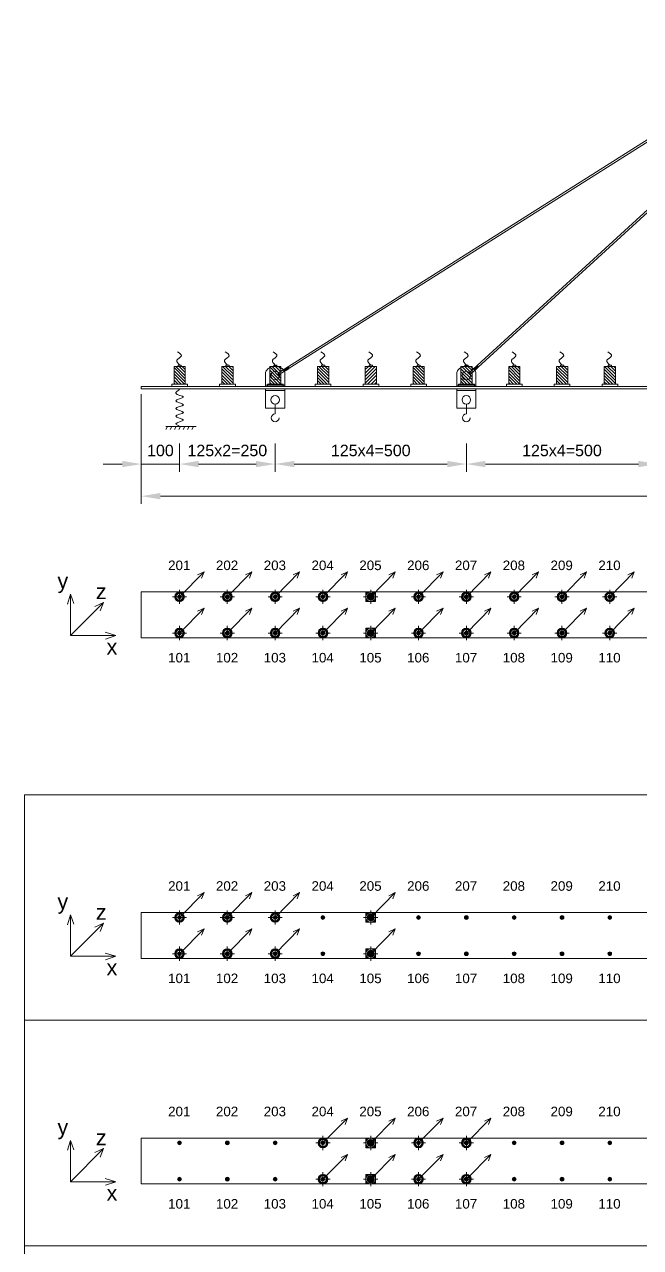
# Model space of a CAD drawing. Header units: millimetres. Extents: x 131443 to 207296, y -79515 to -45344.
# Drawn here: x 175665 to 177276, y -48796 to -45598 of the extents above; entities that cross this region are included whole.
import ezdxf

# ---------------------------------------------------------------- set-up
doc = ezdxf.new("R2010")
doc.units = ezdxf.units.MM
doc.header["$MEASUREMENT"] = 0
doc.layers.add('009 - Mat Cat', color=8, linetype='Continuous', lineweight=9)
doc.layers.add('013 - Kich thuoc', color=111, linetype='Continuous', lineweight=13)
doc.styles.add('vnarial', font='')
doc.styles.get('vnarial').set_extended_font_data('.VnArial')
doc.dimstyles.new('1-20', dxfattribs={"dimscale": 20, "dimtxt": 40, "dimasz": 2.5, "dimexe": 1, "dimexo": 1, "dimgap": 1, "dimtad": 1, "dimdec": 0, "dimdsep": 46, "dimtxsty": 'vnarial', "dimcen": 2.5, "dimadec": 0, "dimazin": 0, "dimtfac": 1, "dimtdec": 0, "dimtix": 1, "dimtmove": 1, "dimatfit": 3, "dimfxl": 0.18, "dimtolj": 1, "dimtzin": 0, "dimlwd": -1, "dimlwe": -1, "dimarcsym": 1})

# ---------------------------------------------------------------- blocks, each defined once
blk = doc.blocks.new('*D99')
at = {"layer": '009 - Mat Cat', "color": 0, "transparency": 16777216}
for p, q in [((176070.5, -46693.5), (176070.5, -46767.5)), ((176320.5, -46693.5), (176320.5, -46767.5)), ((176120.5, -46747.5), (176270.5, -46747.5))]:
    blk.add_line(p, q, dxfattribs=at)
for points in [[(176120.5, -46739.2), (176120.5, -46755.8), (176070.5, -46747.5)], [(176270.5, -46739.2), (176270.5, -46755.8), (176320.5, -46747.5)]]:
    blk.add_solid(points, dxfattribs=at)
at = {"layer": 'Defpoints', "color": 0, "transparency": 16777216}
for p in [(176070.5, -46673.5), (176320.5, -46673.5), (176320.5, -46747.5)]:
    blk.add_point(p, dxfattribs=at)
at = {"layer": '009 - Mat Cat', "color": 0, "transparency": 16777216, "insert": (176195.5, -46712.2), "char_height": 30, "attachment_point": 5, "style": 'vnarial'}
blk.add_mtext('\\A1;125x2=250', dxfattribs=at)
blk = doc.blocks.new('*D100')
at = {"layer": '009 - Mat Cat', "color": 0, "transparency": 16777216}
for p, q in [((176320.5, -46693.5), (176320.5, -46767.5)), ((176820.5, -46693.5), (176820.5, -46767.5)), ((176370.5, -46747.5), (176770.5, -46747.5))]:
    blk.add_line(p, q, dxfattribs=at)
for points in [[(176370.5, -46739.2), (176370.5, -46755.8), (176320.5, -46747.5)], [(176770.5, -46739.2), (176770.5, -46755.8), (176820.5, -46747.5)]]:
    blk.add_solid(points, dxfattribs=at)
at = {"layer": 'Defpoints', "color": 0, "transparency": 16777216}
for p in [(176320.5, -46673.5), (176820.5, -46673.5), (176820.5, -46747.5)]:
    blk.add_point(p, dxfattribs=at)
at = {"layer": '009 - Mat Cat', "color": 0, "transparency": 16777216, "insert": (176570.5, -46712.2), "char_height": 30, "attachment_point": 5, "style": 'vnarial'}
blk.add_mtext('\\A1;125x4=500', dxfattribs=at)
blk = doc.blocks.new('*D102')
at = {"layer": '009 - Mat Cat', "color": 0, "transparency": 16777216}
for p, q in [((176820.5, -46693.5), (176820.5, -46767.5)), ((177320.5, -46693.5), (177320.5, -46767.5)), ((176870.5, -46747.5), (177270.5, -46747.5))]:
    blk.add_line(p, q, dxfattribs=at)
for points in [[(176870.5, -46739.2), (176870.5, -46755.8), (176820.5, -46747.5)], [(177270.5, -46739.2), (177270.5, -46755.8), (177320.5, -46747.5)]]:
    blk.add_solid(points, dxfattribs=at)
at = {"layer": 'Defpoints', "color": 0, "transparency": 16777216}
for p in [(176820.5, -46673.5), (177320.5, -46673.5), (177320.5, -46747.5)]:
    blk.add_point(p, dxfattribs=at)
at = {"layer": '009 - Mat Cat', "color": 0, "transparency": 16777216, "insert": (177070.5, -46712.2), "char_height": 30, "attachment_point": 5, "style": 'vnarial'}
blk.add_mtext('\\A1;125x4=500', dxfattribs=at)
blk = doc.blocks.new('*D104')
at = {"layer": '009 - Mat Cat', "color": 0, "transparency": 16777216}
for p, q in [((175970.5, -46693.5), (175970.5, -46767.5)), ((176070.5, -46693.5), (176070.5, -46767.5)), ((175920.5, -46747.5), (175870.5, -46747.5)), ((175970.5, -46747.5), (176070.5, -46747.5)), ((176120.5, -46747.5), (176170.5, -46747.5))]:
    blk.add_line(p, q, dxfattribs=at)
for points in [[(175920.5, -46739.2), (175920.5, -46755.8), (175970.5, -46747.5)], [(176120.5, -46739.2), (176120.5, -46755.8), (176070.5, -46747.5)]]:
    blk.add_solid(points, dxfattribs=at)
at = {"layer": 'Defpoints', "color": 0, "transparency": 16777216}
for p in [(175970.5, -46673.5), (176070.5, -46673.5), (176070.5, -46747.5)]:
    blk.add_point(p, dxfattribs=at)
at = {"layer": '009 - Mat Cat', "color": 0, "transparency": 16777216, "insert": (176020.5, -46712.2), "char_height": 30, "attachment_point": 5, "style": 'vnarial'}
blk.add_mtext('\\A1;100', dxfattribs=at)
blk = doc.blocks.new('sensor2')
at = {"layer": '009 - Mat Cat'}
h = blk.add_hatch(dxfattribs=at)
h.set_pattern_fill('ANSI31', color=5, scale=15)
h.paths.add_polyline_path([(0, 16.8), (0, 12.1, -0.414214), (12.1, 0), (16.8, 0, 0.414214)])
h.paths.add_polyline_path([(0, 12.1), (0, 16.8, 0.414214), (-16.8, 0), (-12.1, 0, -0.414214)])
h.paths.add_polyline_path([(-12.1, 0), (-16.8, 0, 0.414214), (0, -16.8), (0, -12.1, -0.414214)])
h.paths.add_polyline_path([(16.8, 0), (12.1, 0, -0.414214), (0, -12.1), (0, -16.8, 0.414214)])
at = {"layer": '009 - Mat Cat', "color": 5, "linetype": 'Continuous'}
for p, q in [((0, 24.7), (0, -24.8)), ((-24.8, 0), (24.7, 0))]:
    blk.add_line(p, q, dxfattribs=at)
for radius in [16.8, 12.1, 3.38]:
    blk.add_circle((0, 0), radius, dxfattribs=at)
blk = doc.blocks.new('sensor')
at = {"layer": '009 - Mat Cat'}
h = blk.add_hatch(dxfattribs=at)
h.set_pattern_fill('ANSI31', color=5, scale=50)
h.paths.add_polyline_path([(16, 57), (-16, 57), (-16, 6.5), (16, 6.5)])
at = {"layer": '009 - Mat Cat', "color": 5, "linetype": 'Continuous'}
for p, q in [((-16, 57), (16, 57)), ((-16, 6.5), (-16, 57)), ((-4.5, 61), (4.5, 61)), ((-4.5, 57), (-4.5, 61)), ((4.5, 57), (-4.5, 57)), ((4.5, 61), (4.5, 57)), ((16, 57), (16, 6.5)), ((-22.4, 6.5), (22.4, 6.5)), ((-22.4, 0), (-22.4, 6.5)), ((22.4, 0), (-22.4, 0)), ((16, 6.5), (-16, 6.5)), ((22.4, 6.5), (22.4, 0))]:
    blk.add_line(p, q, dxfattribs=at)
blk.add_spline([(0, 61), (8.3, 74.5), (-4.7, 87), (6.3, 98.5)], degree=3, dxfattribs=at)
blk = doc.blocks.new('*D112')
at = {"layer": '009 - Mat Cat', "color": 0, "transparency": 16777216}
for p, q in [((175970.5, -46564.6), (175970.5, -46851.5)), ((179750.5, -46564.6), (179750.5, -46851.5)), ((176020.5, -46831.5), (179700.5, -46831.5))]:
    blk.add_line(p, q, dxfattribs=at)
for points in [[(176020.5, -46823.2), (176020.5, -46839.8), (175970.5, -46831.5)], [(179700.5, -46823.2), (179700.5, -46839.8), (179750.5, -46831.5)]]:
    blk.add_solid(points, dxfattribs=at)
at = {"layer": 'Defpoints', "color": 0, "transparency": 16777216}
for p in [(175970.5, -46544.6), (179750.5, -46544.6), (179750.5, -46831.5)]:
    blk.add_point(p, dxfattribs=at)
at = {"layer": '009 - Mat Cat', "color": 0, "transparency": 16777216, "insert": (177860.5, -46796.2), "char_height": 30, "attachment_point": 5, "style": 'vnarial'}
blk.add_mtext('\\A1;3760', dxfattribs=at)

msp = doc.modelspace()

# ---------------------------------------------------------------- hatches: boundary and pattern name
at = {"layer": '009 - Mat Cat', "true_color": 0x000000}
h = msp.add_hatch(dxfattribs=at)
h.set_pattern_fill('ANSI31', color=18)
h.set_pattern_definition([(45, (28179.79623, 4834.8328), (-0.08838834765, 0.08838834765), [])])
h.paths.add_polyline_path([(176357.49, -46497.28), (176354.81, -46493.05), (176344.67, -46499.47), (176347.34, -46503.69)])
h.paths.add_polyline_path([(176329.25, -46509.22, 0.8986321), (176331.44, -46513.68, 0.1118619)])
h.paths.add_polyline_path([(176828.62, -46508.51, 0.9188698), (176831.22, -46512.9, 0.1149846)])
h.paths.add_polyline_path([(176852.08, -46493.82), (176848.71, -46490.13), (176839.85, -46498.23), (176843.23, -46501.92)])
h.paths.add_polyline_path([(177343.65, -46484.93), (177339.29, -46482.49), (177333.43, -46492.96), (177337.79, -46495.4)])
h.paths.add_polyline_path([(177325.89, -46506.42, 1.2436659), (177329.75, -46509.89, 0.1170167)])
at = {"layer": '009 - Mat Cat'}
h = msp.add_hatch(dxfattribs=at)
h.set_pattern_fill('ANSI31', color=5, scale=50)
h.paths.add_polyline_path([(176556.22, -46492.23), (176585.62, -46492.23), (176585.62, -46538.62), (176556.22, -46538.62)])
at = {"layer": '009 - Mat Cat', "true_color": 0x000000}
h = msp.add_hatch(color=18, dxfattribs=at)
h.dxf.hatch_style = 1
h.paths.add_polyline_path([(176065.6, -47094.6, 1), (176075.4, -47094.6, 1)])
h = msp.add_hatch(color=18, dxfattribs=at)
h.dxf.hatch_style = 1
h.paths.add_polyline_path([(176190.6, -47094.6, 1), (176200.4, -47094.6, 1)])
h = msp.add_hatch(color=18, dxfattribs=at)
h.dxf.hatch_style = 1
h.paths.add_polyline_path([(176315.6, -47094.6, 1), (176325.4, -47094.6, 1)])
h = msp.add_hatch(color=18, dxfattribs=at)
h.dxf.hatch_style = 1
h.paths.add_polyline_path([(176440.6, -47094.6, 1), (176450.4, -47094.6, 1)])
at = {"layer": '009 - Mat Cat'}
h = msp.add_hatch(dxfattribs=at)
h.set_pattern_fill('ANSI31', color=5, scale=20)
h.paths.add_polyline_path([(176570.5, -47082), (176557.75, -47082), (176557.75, -47094.6), (176557.9, -47094.6, -0.4142136)])
h.paths.add_polyline_path([(176583.25, -47082), (176582.96, -47082), (176579.36, -47085.64, -0.2004238), (176583.1, -47094.6), (176583.25, -47094.6)])
h.paths.add_polyline_path([(176582.96, -47082), (176570.5, -47082, -0.1974018), (176579.36, -47085.64)])
h.paths.add_polyline_path([(176583.25, -47094.6), (176583.1, -47094.6, -0.4142136), (176570.5, -47107.2), (176583.25, -47107.2)])
h.paths.add_polyline_path([(176557.9, -47094.6), (176557.75, -47094.6), (176557.75, -47107.2), (176570.5, -47107.2, -0.4142136)])
h.paths.add_polyline_path([(176570.5, -47097.13, -0.4142136), (176567.97, -47094.6), (176561.46, -47094.6, 0.4142136), (176570.5, -47103.64)], flags=17)
h.paths.add_polyline_path([(176570.5, -47085.56, 0.4142136), (176561.46, -47094.6), (176567.97, -47094.6, -0.4142136), (176570.5, -47092.07)], flags=17)
h.paths.add_polyline_path([(176576.85, -47088.17, 0.1974018), (176570.5, -47085.56), (176570.5, -47092.07, -0.1974018), (176572.28, -47092.8)])
h.paths.add_polyline_path([(176576.85, -47088.17), (176572.28, -47092.8, -0.2004238), (176573.03, -47094.6), (176579.54, -47094.6, 0.2004238)])
h.paths.add_polyline_path([(176579.54, -47094.6), (176573.03, -47094.6, -0.4142136), (176570.5, -47097.13), (176570.5, -47103.64, 0.4142136)], flags=17)
at = {"layer": '009 - Mat Cat', "true_color": 0x000000}
h = msp.add_hatch(color=18, dxfattribs=at)
h.dxf.hatch_style = 1
h.paths.add_polyline_path([(176565.6, -47094.6, 1), (176575.4, -47094.6, 1)])
h = msp.add_hatch(color=18, dxfattribs=at)
h.dxf.hatch_style = 1
h.paths.add_polyline_path([(176690.6, -47094.6, 1), (176700.4, -47094.6, 1)])
h = msp.add_hatch(color=18, dxfattribs=at)
h.dxf.hatch_style = 1
h.paths.add_polyline_path([(176815.6, -47094.6, 1), (176825.4, -47094.6, 1)])
h = msp.add_hatch(color=18, dxfattribs=at)
h.dxf.hatch_style = 1
h.paths.add_polyline_path([(176940.6, -47094.6, 1), (176950.4, -47094.6, 1)])
h = msp.add_hatch(color=18, dxfattribs=at)
h.dxf.hatch_style = 1
h.paths.add_polyline_path([(177065.6, -47094.6, 1), (177075.4, -47094.6, 1)])
h = msp.add_hatch(color=18, dxfattribs=at)
h.dxf.hatch_style = 1
h.paths.add_polyline_path([(177190.6, -47094.6, 1), (177200.4, -47094.6, 1)])
h = msp.add_hatch(color=18, dxfattribs=at)
h.dxf.hatch_style = 1
h.paths.add_polyline_path([(176065.6, -47189.4, 1), (176075.4, -47189.4, 1)])
h = msp.add_hatch(color=18, dxfattribs=at)
h.dxf.hatch_style = 1
h.paths.add_polyline_path([(176190.6, -47189.4, 1), (176200.4, -47189.4, 1)])
h = msp.add_hatch(color=18, dxfattribs=at)
h.dxf.hatch_style = 1
h.paths.add_polyline_path([(176315.6, -47189.4, 1), (176325.4, -47189.4, 1)])
h = msp.add_hatch(color=18, dxfattribs=at)
h.dxf.hatch_style = 1
h.paths.add_polyline_path([(176440.6, -47189.4, 1), (176450.4, -47189.4, 1)])
at = {"layer": '009 - Mat Cat'}
h = msp.add_hatch(dxfattribs=at)
h.set_pattern_fill('ANSI31', color=5, scale=20)
h.set_pattern_definition([(45, (0, -94.7978), (-1.767766953, 1.767766953), [])])
h.paths.add_polyline_path([(176570.5, -47176.8), (176557.75, -47176.8), (176557.75, -47189.4), (176557.9, -47189.4, -0.4142136)])
h.paths.add_polyline_path([(176583.25, -47176.8), (176582.96, -47176.8), (176579.36, -47180.44, -0.2004238), (176583.1, -47189.4), (176583.25, -47189.4)])
h.paths.add_polyline_path([(176582.96, -47176.8), (176570.5, -47176.8, -0.1974018), (176579.36, -47180.44)])
h.paths.add_polyline_path([(176583.25, -47189.4), (176583.1, -47189.4, -0.4142136), (176570.5, -47202), (176583.25, -47202)])
h.paths.add_polyline_path([(176557.9, -47189.4), (176557.75, -47189.4), (176557.75, -47202), (176570.5, -47202, -0.4142136)])
h.paths.add_polyline_path([(176570.5, -47191.93, -0.4142136), (176567.97, -47189.4), (176561.46, -47189.4, 0.4142136), (176570.5, -47198.44)], flags=17)
h.paths.add_polyline_path([(176570.5, -47180.36, 0.4142136), (176561.46, -47189.4), (176567.97, -47189.4, -0.4142136), (176570.5, -47186.87)], flags=17)
h.paths.add_polyline_path([(176576.85, -47182.97, 0.1974018), (176570.5, -47180.36), (176570.5, -47186.87, -0.1974018), (176572.28, -47187.6)])
h.paths.add_polyline_path([(176576.85, -47182.97), (176572.28, -47187.6, -0.2004238), (176573.03, -47189.4), (176579.54, -47189.4, 0.2004238)])
h.paths.add_polyline_path([(176579.54, -47189.4), (176573.03, -47189.4, -0.4142136), (176570.5, -47191.93), (176570.5, -47198.44, 0.4142136)], flags=17)
at = {"layer": '009 - Mat Cat', "true_color": 0x000000}
h = msp.add_hatch(color=18, dxfattribs=at)
h.dxf.hatch_style = 1
h.paths.add_polyline_path([(176565.6, -47189.4, 1), (176575.4, -47189.4, 1)])
h = msp.add_hatch(color=18, dxfattribs=at)
h.dxf.hatch_style = 1
h.paths.add_polyline_path([(176690.6, -47189.4, 1), (176700.4, -47189.4, 1)])
h = msp.add_hatch(color=18, dxfattribs=at)
h.dxf.hatch_style = 1
h.paths.add_polyline_path([(176815.6, -47189.4, 1), (176825.4, -47189.4, 1)])
h = msp.add_hatch(color=18, dxfattribs=at)
h.dxf.hatch_style = 1
h.paths.add_polyline_path([(176940.6, -47189.4, 1), (176950.4, -47189.4, 1)])
h = msp.add_hatch(color=18, dxfattribs=at)
h.dxf.hatch_style = 1
h.paths.add_polyline_path([(177065.6, -47189.4, 1), (177075.4, -47189.4, 1)])
h = msp.add_hatch(color=18, dxfattribs=at)
h.dxf.hatch_style = 1
h.paths.add_polyline_path([(177190.6, -47189.4, 1), (177200.4, -47189.4, 1)])
at = {"layer": '009 - Mat Cat'}
h = msp.add_hatch(dxfattribs=at)
h.set_pattern_fill('ANSI31', color=5, scale=20)
h.set_pattern_definition([(45, (0, -838.5), (-1.767766953, 1.767766953), [])])
h.paths.add_polyline_path([(176570.5, -47920.5), (176557.75, -47920.5), (176557.75, -47933.1), (176557.9, -47933.1, -0.4142136)])
h.paths.add_polyline_path([(176583.25, -47920.5), (176582.96, -47920.5), (176579.36, -47924.14, -0.2004238), (176583.1, -47933.1), (176583.25, -47933.1)])
h.paths.add_polyline_path([(176582.96, -47920.5), (176570.5, -47920.5, -0.1974018), (176579.36, -47924.14)])
h.paths.add_polyline_path([(176583.25, -47933.1), (176583.1, -47933.1, -0.4142136), (176570.5, -47945.7), (176583.25, -47945.7)])
h.paths.add_polyline_path([(176557.9, -47933.1), (176557.75, -47933.1), (176557.75, -47945.7), (176570.5, -47945.7, -0.4142136)])
h.paths.add_polyline_path([(176570.5, -47935.63, -0.4142136), (176567.97, -47933.1), (176561.46, -47933.1, 0.4142136), (176570.5, -47942.14)], flags=17)
h.paths.add_polyline_path([(176570.5, -47924.06, 0.4142136), (176561.46, -47933.1), (176567.97, -47933.1, -0.4142136), (176570.5, -47930.57)], flags=17)
h.paths.add_polyline_path([(176576.85, -47926.67, 0.1974018), (176570.5, -47924.06), (176570.5, -47930.57, -0.1974018), (176572.28, -47931.3)])
h.paths.add_polyline_path([(176576.85, -47926.67), (176572.28, -47931.3, -0.2004238), (176573.03, -47933.1), (176579.54, -47933.1, 0.2004238)])
h.paths.add_polyline_path([(176579.54, -47933.1), (176573.03, -47933.1, -0.4142136), (176570.5, -47935.63), (176570.5, -47942.14, 0.4142136)], flags=17)
at = {"layer": '009 - Mat Cat', "true_color": 0x000000}
h = msp.add_hatch(color=18, dxfattribs=at)
h.dxf.hatch_style = 1
h.paths.add_polyline_path([(176565.6, -47933.1, 1), (176575.4, -47933.1, 1)])
at = {"layer": '009 - Mat Cat'}
h = msp.add_hatch(dxfattribs=at)
h.set_pattern_fill('ANSI31', color=5, scale=20)
h.set_pattern_definition([(45, (0, -933.2978), (-1.767766953, 1.767766953), [])])
h.paths.add_polyline_path([(176570.5, -48015.3), (176557.75, -48015.3), (176557.75, -48027.9), (176557.9, -48027.9, -0.4142136)])
h.paths.add_polyline_path([(176583.25, -48015.3), (176582.96, -48015.3), (176579.36, -48018.94, -0.2004238), (176583.1, -48027.9), (176583.25, -48027.9)])
h.paths.add_polyline_path([(176582.96, -48015.3), (176570.5, -48015.3, -0.1974018), (176579.36, -48018.94)])
h.paths.add_polyline_path([(176583.25, -48027.9), (176583.1, -48027.9, -0.4142136), (176570.5, -48040.5), (176583.25, -48040.5)])
h.paths.add_polyline_path([(176557.9, -48027.9), (176557.75, -48027.9), (176557.75, -48040.5), (176570.5, -48040.5, -0.4142136)])
h.paths.add_polyline_path([(176570.5, -48030.43, -0.4142136), (176567.97, -48027.9), (176561.46, -48027.9, 0.4142136), (176570.5, -48036.94)], flags=17)
h.paths.add_polyline_path([(176570.5, -48018.86, 0.4142136), (176561.46, -48027.9), (176567.97, -48027.9, -0.4142136), (176570.5, -48025.37)], flags=17)
h.paths.add_polyline_path([(176576.85, -48021.47, 0.1974018), (176570.5, -48018.86), (176570.5, -48025.37, -0.1974018), (176572.28, -48026.1)])
h.paths.add_polyline_path([(176576.85, -48021.47), (176572.28, -48026.1, -0.2004238), (176573.03, -48027.9), (176579.54, -48027.9, 0.2004238)])
h.paths.add_polyline_path([(176579.54, -48027.9), (176573.03, -48027.9, -0.4142136), (176570.5, -48030.43), (176570.5, -48036.94, 0.4142136)], flags=17)
at = {"layer": '009 - Mat Cat', "true_color": 0x000000}
h = msp.add_hatch(color=18, dxfattribs=at)
h.dxf.hatch_style = 1
h.paths.add_polyline_path([(176565.6, -48027.9, 1), (176575.4, -48027.9, 1)])
at = {"layer": '009 - Mat Cat'}
h = msp.add_hatch(dxfattribs=at)
h.set_pattern_fill('ANSI31', color=5, scale=20)
h.set_pattern_definition([(45, (0, -1428), (-1.767766953, 1.767766953), [])])
h.paths.add_polyline_path([(176570.5, -48510), (176557.75, -48510), (176557.75, -48522.6), (176557.9, -48522.6, -0.4142136)])
h.paths.add_polyline_path([(176583.25, -48510), (176582.96, -48510), (176579.36, -48513.64, -0.2004238), (176583.1, -48522.6), (176583.25, -48522.6)])
h.paths.add_polyline_path([(176582.96, -48510), (176570.5, -48510, -0.1974018), (176579.36, -48513.64)])
h.paths.add_polyline_path([(176583.25, -48522.6), (176583.1, -48522.6, -0.4142136), (176570.5, -48535.2), (176583.25, -48535.2)])
h.paths.add_polyline_path([(176557.9, -48522.6), (176557.75, -48522.6), (176557.75, -48535.2), (176570.5, -48535.2, -0.4142136)])
h.paths.add_polyline_path([(176570.5, -48525.13, -0.4142136), (176567.97, -48522.6), (176561.46, -48522.6, 0.4142136), (176570.5, -48531.64)], flags=17)
h.paths.add_polyline_path([(176570.5, -48513.56, 0.4142136), (176561.46, -48522.6), (176567.97, -48522.6, -0.4142136), (176570.5, -48520.07)], flags=17)
h.paths.add_polyline_path([(176576.85, -48516.17, 0.1974018), (176570.5, -48513.56), (176570.5, -48520.07, -0.1974018), (176572.28, -48520.8)])
h.paths.add_polyline_path([(176576.85, -48516.17), (176572.28, -48520.8, -0.2004238), (176573.03, -48522.6), (176579.54, -48522.6, 0.2004238)])
h.paths.add_polyline_path([(176579.54, -48522.6), (176573.03, -48522.6, -0.4142136), (176570.5, -48525.13), (176570.5, -48531.64, 0.4142136)], flags=17)
at = {"layer": '009 - Mat Cat', "true_color": 0x000000}
h = msp.add_hatch(color=18, dxfattribs=at)
h.dxf.hatch_style = 1
h.paths.add_polyline_path([(176565.6, -48522.6, 1), (176575.4, -48522.6, 1)])
at = {"layer": '009 - Mat Cat'}
h = msp.add_hatch(dxfattribs=at)
h.set_pattern_fill('ANSI31', color=5, scale=20)
h.set_pattern_definition([(45, (0, -1522.7978), (-1.767766953, 1.767766953), [])])
h.paths.add_polyline_path([(176570.5, -48604.8), (176557.75, -48604.8), (176557.75, -48617.4), (176557.9, -48617.4, -0.4142136)])
h.paths.add_polyline_path([(176583.25, -48604.8), (176582.96, -48604.8), (176579.36, -48608.44, -0.2004238), (176583.1, -48617.4), (176583.25, -48617.4)])
h.paths.add_polyline_path([(176582.96, -48604.8), (176570.5, -48604.8, -0.1974018), (176579.36, -48608.44)])
h.paths.add_polyline_path([(176583.25, -48617.4), (176583.1, -48617.4, -0.4142136), (176570.5, -48630), (176583.25, -48630)])
h.paths.add_polyline_path([(176557.9, -48617.4), (176557.75, -48617.4), (176557.75, -48630), (176570.5, -48630, -0.4142136)])
h.paths.add_polyline_path([(176570.5, -48619.93, -0.4142136), (176567.97, -48617.4), (176561.46, -48617.4, 0.4142136), (176570.5, -48626.44)], flags=17)
h.paths.add_polyline_path([(176570.5, -48608.36, 0.4142136), (176561.46, -48617.4), (176567.97, -48617.4, -0.4142136), (176570.5, -48614.87)], flags=17)
h.paths.add_polyline_path([(176576.85, -48610.97, 0.1974018), (176570.5, -48608.36), (176570.5, -48614.87, -0.1974018), (176572.28, -48615.6)])
h.paths.add_polyline_path([(176576.85, -48610.97), (176572.28, -48615.6, -0.2004238), (176573.03, -48617.4), (176579.54, -48617.4, 0.2004238)])
h.paths.add_polyline_path([(176579.54, -48617.4), (176573.03, -48617.4, -0.4142136), (176570.5, -48619.93), (176570.5, -48626.44, 0.4142136)], flags=17)
at = {"layer": '009 - Mat Cat', "true_color": 0x000000}
h = msp.add_hatch(color=18, dxfattribs=at)
h.dxf.hatch_style = 1
h.paths.add_polyline_path([(176565.6, -48617.4, 1), (176575.4, -48617.4, 1)])
at = {"layer": '013 - Kich thuoc', "true_color": 0x000000}
h = msp.add_hatch(color=18, dxfattribs=at)
h.dxf.hatch_style = 1
h.paths.add_polyline_path([(176065.6, -47933.1, 1), (176075.4, -47933.1, 1)])
h = msp.add_hatch(color=18, dxfattribs=at)
h.dxf.hatch_style = 1
h.paths.add_polyline_path([(176190.6, -47933.1, 1), (176200.4, -47933.1, 1)])
h = msp.add_hatch(color=18, dxfattribs=at)
h.dxf.hatch_style = 1
h.paths.add_polyline_path([(176315.6, -47933.1, 1), (176325.4, -47933.1, 1)])
h = msp.add_hatch(color=18, dxfattribs=at)
h.dxf.hatch_style = 1
h.paths.add_polyline_path([(176440.6, -47933.1, 1), (176450.4, -47933.1, 1)])
h = msp.add_hatch(color=18, dxfattribs=at)
h.dxf.hatch_style = 1
h.paths.add_polyline_path([(176690.6, -47933.1, 1), (176700.4, -47933.1, 1)])
h = msp.add_hatch(color=18, dxfattribs=at)
h.dxf.hatch_style = 1
h.paths.add_polyline_path([(176815.6, -47933.1, 1), (176825.4, -47933.1, 1)])
h = msp.add_hatch(color=18, dxfattribs=at)
h.dxf.hatch_style = 1
h.paths.add_polyline_path([(176940.6, -47933.1, 1), (176950.4, -47933.1, 1)])
h = msp.add_hatch(color=18, dxfattribs=at)
h.dxf.hatch_style = 1
h.paths.add_polyline_path([(177065.6, -47933.1, 1), (177075.4, -47933.1, 1)])
h = msp.add_hatch(color=18, dxfattribs=at)
h.dxf.hatch_style = 1
h.paths.add_polyline_path([(177190.6, -47933.1, 1), (177200.4, -47933.1, 1)])
h = msp.add_hatch(color=18, dxfattribs=at)
h.dxf.hatch_style = 1
h.paths.add_polyline_path([(176065.6, -48027.9, 1), (176075.4, -48027.9, 1)])
h = msp.add_hatch(color=18, dxfattribs=at)
h.dxf.hatch_style = 1
h.paths.add_polyline_path([(176190.6, -48027.9, 1), (176200.4, -48027.9, 1)])
h = msp.add_hatch(color=18, dxfattribs=at)
h.dxf.hatch_style = 1
h.paths.add_polyline_path([(176315.6, -48027.9, 1), (176325.4, -48027.9, 1)])
h = msp.add_hatch(color=18, dxfattribs=at)
h.dxf.hatch_style = 1
h.paths.add_polyline_path([(176440.6, -48027.9, 1), (176450.4, -48027.9, 1)])
h = msp.add_hatch(color=18, dxfattribs=at)
h.dxf.hatch_style = 1
h.paths.add_polyline_path([(176690.6, -48027.9, 1), (176700.4, -48027.9, 1)])
h = msp.add_hatch(color=18, dxfattribs=at)
h.dxf.hatch_style = 1
h.paths.add_polyline_path([(176815.6, -48027.9, 1), (176825.4, -48027.9, 1)])
h = msp.add_hatch(color=18, dxfattribs=at)
h.dxf.hatch_style = 1
h.paths.add_polyline_path([(176940.6, -48027.9, 1), (176950.4, -48027.9, 1)])
h = msp.add_hatch(color=18, dxfattribs=at)
h.dxf.hatch_style = 1
h.paths.add_polyline_path([(177065.6, -48027.9, 1), (177075.4, -48027.9, 1)])
h = msp.add_hatch(color=18, dxfattribs=at)
h.dxf.hatch_style = 1
h.paths.add_polyline_path([(177190.6, -48027.9, 1), (177200.4, -48027.9, 1)])
h = msp.add_hatch(color=18, dxfattribs=at)
h.dxf.hatch_style = 1
h.paths.add_polyline_path([(176065.6, -48522.6, 1), (176075.4, -48522.6, 1)])
h = msp.add_hatch(color=18, dxfattribs=at)
h.dxf.hatch_style = 1
h.paths.add_polyline_path([(176190.6, -48522.6, 1), (176200.4, -48522.6, 1)])
h = msp.add_hatch(color=18, dxfattribs=at)
h.dxf.hatch_style = 1
h.paths.add_polyline_path([(176315.6, -48522.6, 1), (176325.4, -48522.6, 1)])
h = msp.add_hatch(color=18, dxfattribs=at)
h.dxf.hatch_style = 1
h.paths.add_polyline_path([(176440.6, -48522.6, 1), (176450.4, -48522.6, 1)])
h = msp.add_hatch(color=18, dxfattribs=at)
h.dxf.hatch_style = 1
h.paths.add_polyline_path([(176690.6, -48522.6, 1), (176700.4, -48522.6, 1)])
h = msp.add_hatch(color=18, dxfattribs=at)
h.dxf.hatch_style = 1
h.paths.add_polyline_path([(176815.6, -48522.6, 1), (176825.4, -48522.6, 1)])
h = msp.add_hatch(color=18, dxfattribs=at)
h.dxf.hatch_style = 1
h.paths.add_polyline_path([(176940.6, -48522.6, 1), (176950.4, -48522.6, 1)])
h = msp.add_hatch(color=18, dxfattribs=at)
h.dxf.hatch_style = 1
h.paths.add_polyline_path([(177065.6, -48522.6, 1), (177075.4, -48522.6, 1)])
h = msp.add_hatch(color=18, dxfattribs=at)
h.dxf.hatch_style = 1
h.paths.add_polyline_path([(177190.6, -48522.6, 1), (177200.4, -48522.6, 1)])
h = msp.add_hatch(color=18, dxfattribs=at)
h.dxf.hatch_style = 1
h.paths.add_polyline_path([(176065.6, -48617.4, 1), (176075.4, -48617.4, 1)])
h = msp.add_hatch(color=18, dxfattribs=at)
h.dxf.hatch_style = 1
h.paths.add_polyline_path([(176190.6, -48617.4, 1), (176200.4, -48617.4, 1)])
h = msp.add_hatch(color=18, dxfattribs=at)
h.dxf.hatch_style = 1
h.paths.add_polyline_path([(176315.6, -48617.4, 1), (176325.4, -48617.4, 1)])
h = msp.add_hatch(color=18, dxfattribs=at)
h.dxf.hatch_style = 1
h.paths.add_polyline_path([(176440.6, -48617.4, 1), (176450.4, -48617.4, 1)])
h = msp.add_hatch(color=18, dxfattribs=at)
h.dxf.hatch_style = 1
h.paths.add_polyline_path([(176690.6, -48617.4, 1), (176700.4, -48617.4, 1)])
h = msp.add_hatch(color=18, dxfattribs=at)
h.dxf.hatch_style = 1
h.paths.add_polyline_path([(176815.6, -48617.4, 1), (176825.4, -48617.4, 1)])
h = msp.add_hatch(color=18, dxfattribs=at)
h.dxf.hatch_style = 1
h.paths.add_polyline_path([(176940.6, -48617.4, 1), (176950.4, -48617.4, 1)])
h = msp.add_hatch(color=18, dxfattribs=at)
h.dxf.hatch_style = 1
h.paths.add_polyline_path([(177065.6, -48617.4, 1), (177075.4, -48617.4, 1)])
h = msp.add_hatch(color=18, dxfattribs=at)
h.dxf.hatch_style = 1
h.paths.add_polyline_path([(177190.6, -48617.4, 1), (177200.4, -48617.4, 1)])

# ---------------------------------------------------------------- linework, layer by layer
at = {"layer": '009 - Mat Cat', "color": 5}
for p, q in [((177770.01, -45598.06), (176329.25, -46509.22)), ((177772.1, -45602.65), (176331.46, -46513.74)), ((177785.9, -45632.99), (176828.62, -46508.51)), ((177788.07, -45637.78), (176831.22, -46512.9)), ((175785.8, -47196), (175904.3, -47196)), ((175904.3, -47196), (175876.3, -47187.5)), ((175904.3, -47196), (175876.8, -47205)), ((175785.8, -48034.5), (175904.3, -48034.5)), ((175904.3, -48034.5), (175876.3, -48026)), ((175904.3, -48034.5), (175876.8, -48043.5)), ((175785.8, -48624), (175904.3, -48624)), ((175904.3, -48624), (175876.3, -48615.5)), ((175904.3, -48624), (175876.8, -48633))]:
    msp.add_line(p, q, dxfattribs=at)
at = {"layer": '009 - Mat Cat', "color": 18, "true_color": 0x000000}
for p, q in [((176344.67, -46499.47), (176347.34, -46503.69)), ((176354.81, -46493.05), (176357.49, -46497.28)), ((176839.85, -46498.23), (176843.23, -46501.92)), ((176848.71, -46490.13), (176852.08, -46493.82)), ((177820.5, -46544.59), (175970.5, -46544.59)), ((175970.5, -46544.59), (175970.5, -46551.09)), ((175970.5, -46551.09), (177820.5, -46551.09)), ((176295.5, -46540.84), (176345.5, -46540.84)), ((176295.5, -46554.84), (176345.5, -46554.84)), ((176795.5, -46540.84), (176845.5, -46540.84)), ((176795.5, -46540.84), (176845.5, -46540.84)), ((176795.5, -46554.84), (176845.5, -46554.84)), ((176320.5, -46590.64), (176320.5, -46616.51)), ((176820.5, -46590.64), (176820.5, -46616.51)), ((176035.07, -46649.17), (176114.05, -46649.17)), ((176039.3, -46649.17), (176035.07, -46656.8)), ((176050.63, -46649.17), (176046.41, -46656.8)), ((176061.97, -46649.17), (176057.75, -46656.8)), ((176073.31, -46649.17), (176069.09, -46656.8)), ((176084.65, -46649.17), (176080.43, -46656.8)), ((176095.99, -46649.17), (176091.77, -46656.8)), ((176107.33, -46649.17), (176103.11, -46656.8)), ((176070.5, -47094.6), (176134.62, -47029.73)), ((176134.62, -47029.73), (176117.75, -47037.6)), ((176134.62, -47029.73), (176128.25, -47046.23)), ((176195.5, -47094.6), (176259.62, -47029.73)), ((176259.62, -47029.73), (176242.75, -47037.6)), ((176259.62, -47029.73), (176253.25, -47046.23)), ((176320.5, -47094.6), (176384.62, -47029.73)), ((176384.62, -47029.73), (176367.75, -47037.6)), ((176384.62, -47029.73), (176378.25, -47046.23)), ((176445.5, -47094.6), (176509.62, -47029.73)), ((176509.62, -47029.73), (176492.75, -47037.6)), ((176509.62, -47029.73), (176503.25, -47046.23)), ((176570.5, -47094.6), (176634.62, -47029.73)), ((176634.62, -47029.73), (176617.75, -47037.6)), ((176634.62, -47029.73), (176628.25, -47046.23)), ((176695.5, -47094.6), (176759.62, -47029.73)), ((176759.62, -47029.73), (176742.75, -47037.6)), ((176759.62, -47029.73), (176753.25, -47046.23)), ((176820.5, -47094.6), (176884.62, -47029.73)), ((176884.62, -47029.73), (176867.75, -47037.6)), ((176884.62, -47029.73), (176878.25, -47046.23)), ((176945.5, -47094.6), (177009.62, -47029.73)), ((177009.62, -47029.73), (176992.75, -47037.6)), ((177009.62, -47029.73), (177003.25, -47046.23)), ((177070.5, -47094.6), (177134.62, -47029.73)), ((177134.62, -47029.73), (177117.75, -47037.6)), ((177134.62, -47029.73), (177128.25, -47046.23)), ((177195.5, -47094.6), (177259.62, -47029.73)), ((177259.62, -47029.73), (177242.75, -47037.6)), ((177259.62, -47029.73), (177253.25, -47046.23)), ((177820.5, -47082), (175970.5, -47082)), ((175970.5, -47082), (175970.5, -47202)), ((175777.3, -47113.5), (175777.3, -47112.5)), ((175785.8, -47196), (175871.3, -47109.5)), ((175871.3, -47109.5), (175848.8, -47120)), ((175871.3, -47109.5), (175862.8, -47131.5)), ((176070.5, -47189.4), (176134.62, -47124.52)), ((176134.62, -47124.52), (176117.75, -47132.4)), ((176134.62, -47124.52), (176128.25, -47141.02)), ((176195.5, -47189.4), (176259.62, -47124.52)), ((176259.62, -47124.52), (176242.75, -47132.4)), ((176259.62, -47124.52), (176253.25, -47141.02)), ((176320.5, -47189.4), (176384.62, -47124.52)), ((176384.62, -47124.52), (176367.75, -47132.4)), ((176384.62, -47124.52), (176378.25, -47141.02)), ((176445.5, -47189.4), (176509.62, -47124.52)), ((176509.62, -47124.52), (176492.75, -47132.4)), ((176509.62, -47124.52), (176503.25, -47141.02)), ((176570.5, -47189.4), (176634.62, -47124.52)), ((176634.62, -47124.52), (176617.75, -47132.4)), ((176634.62, -47124.52), (176628.25, -47141.02)), ((176695.5, -47189.4), (176759.62, -47124.52)), ((176759.62, -47124.52), (176742.75, -47132.4)), ((176759.62, -47124.52), (176753.25, -47141.02)), ((176820.5, -47189.4), (176884.62, -47124.52)), ((176884.62, -47124.52), (176867.75, -47132.4)), ((176884.62, -47124.52), (176878.25, -47141.02)), ((176945.5, -47189.4), (177009.62, -47124.52)), ((177009.62, -47124.52), (176992.75, -47132.4)), ((177009.62, -47124.52), (177003.25, -47141.02)), ((177070.5, -47189.4), (177134.62, -47124.52)), ((177134.62, -47124.52), (177117.75, -47132.4)), ((177134.62, -47124.52), (177128.25, -47141.02)), ((177195.5, -47189.4), (177259.62, -47124.52)), ((177259.62, -47124.52), (177242.75, -47132.4)), ((177259.62, -47124.52), (177253.25, -47141.02)), ((177820.5, -47202), (175970.5, -47202)), ((176070.5, -47933.1), (176134.62, -47868.23)), ((176134.62, -47868.23), (176117.75, -47876.1)), ((176134.62, -47868.23), (176128.25, -47884.73)), ((176195.5, -47933.1), (176259.62, -47868.23)), ((176259.62, -47868.23), (176242.75, -47876.1)), ((176259.62, -47868.23), (176253.25, -47884.73)), ((176320.5, -47933.1), (176384.62, -47868.23)), ((176384.62, -47868.23), (176367.75, -47876.1)), ((176384.62, -47868.23), (176378.25, -47884.73)), ((176570.5, -47933.1), (176634.62, -47868.23)), ((176634.62, -47868.23), (176617.75, -47876.1)), ((176634.62, -47868.23), (176628.25, -47884.73)), ((177820.5, -47920.5), (175970.5, -47920.5)), ((175970.5, -47920.5), (175970.5, -48040.5)), ((175777.3, -47952), (175777.3, -47951)), ((175785.8, -48034.5), (175871.3, -47948)), ((175871.3, -47948), (175848.8, -47958.5)), ((175871.3, -47948), (175862.8, -47970)), ((176070.5, -48027.9), (176134.62, -47963.02)), ((176134.62, -47963.02), (176117.75, -47970.9)), ((176134.62, -47963.02), (176128.25, -47979.52)), ((176195.5, -48027.9), (176259.62, -47963.02)), ((176259.62, -47963.02), (176242.75, -47970.9)), ((176259.62, -47963.02), (176253.25, -47979.52)), ((176320.5, -48027.9), (176384.62, -47963.02)), ((176384.62, -47963.02), (176367.75, -47970.9)), ((176384.62, -47963.02), (176378.25, -47979.52)), ((176570.5, -48027.9), (176634.62, -47963.02)), ((176634.62, -47963.02), (176617.75, -47970.9)), ((176634.62, -47963.02), (176628.25, -47979.52)), ((177820.5, -48040.5), (175970.5, -48040.5)), ((176445.5, -48522.6), (176509.62, -48457.73)), ((176509.62, -48457.73), (176492.75, -48465.6)), ((176509.62, -48457.73), (176503.25, -48474.23)), ((176570.5, -48522.6), (176634.62, -48457.73)), ((176634.62, -48457.73), (176617.75, -48465.6)), ((176634.62, -48457.73), (176628.25, -48474.23)), ((176695.5, -48522.6), (176759.62, -48457.73)), ((176759.62, -48457.73), (176742.75, -48465.6)), ((176759.62, -48457.73), (176753.25, -48474.23)), ((176820.5, -48522.6), (176884.62, -48457.73)), ((176884.62, -48457.73), (176867.75, -48465.6)), ((176884.62, -48457.73), (176878.25, -48474.23)), ((177820.5, -48510), (175970.5, -48510)), ((175970.5, -48510), (175970.5, -48630)), ((175777.3, -48541.5), (175777.3, -48540.5)), ((175785.8, -48624), (175871.3, -48537.5)), ((175871.3, -48537.5), (175848.8, -48548)), ((175871.3, -48537.5), (175862.8, -48559.5)), ((176445.5, -48617.4), (176509.62, -48552.52)), ((176509.62, -48552.52), (176492.75, -48560.4)), ((176509.62, -48552.52), (176503.25, -48569.02)), ((176570.5, -48617.4), (176634.62, -48552.52)), ((176634.62, -48552.52), (176617.75, -48560.4)), ((176634.62, -48552.52), (176628.25, -48569.02)), ((176695.5, -48617.4), (176759.62, -48552.52)), ((176759.62, -48552.52), (176742.75, -48560.4)), ((176759.62, -48552.52), (176753.25, -48569.02)), ((176820.5, -48617.4), (176884.62, -48552.52)), ((176884.62, -48552.52), (176867.75, -48560.4)), ((176884.62, -48552.52), (176878.25, -48569.02)), ((177820.5, -48630), (175970.5, -48630))]:
    msp.add_line(p, q, dxfattribs=at)
at = {"layer": '009 - Mat Cat', "color": 5, "linetype": 'Continuous'}
for p, q in [((176585.62, -46492.23), (176556.22, -46492.23)), ((176556.22, -46492.23), (176556.22, -46538.62)), ((176575.05, -46488.55), (176566.79, -46488.55)), ((176566.79, -46488.55), (176566.79, -46492.23)), ((176566.79, -46492.23), (176575.05, -46492.23)), ((176575.05, -46492.23), (176575.05, -46488.55)), ((176585.62, -46538.62), (176585.62, -46492.23)), ((176591.5, -46538.62), (176550.34, -46538.62)), ((176550.34, -46538.62), (176550.34, -46544.59)), ((176550.34, -46544.59), (176591.5, -46544.59)), ((176556.22, -46538.62), (176585.62, -46538.62)), ((176591.5, -46544.59), (176591.5, -46538.62)), ((176589.06, -47094.6), (176551.94, -47094.6)), ((176570.5, -47076.04), (176570.5, -47113.16)), ((176570.5, -47170.84), (176570.5, -47207.96)), ((176589.06, -47189.4), (176551.94, -47189.4)), ((176589.06, -47933.1), (176551.94, -47933.1)), ((176570.5, -47914.54), (176570.5, -47951.66)), ((176589.06, -48027.9), (176551.94, -48027.9)), ((176570.5, -48009.34), (176570.5, -48046.46)), ((176570.5, -48504.04), (176570.5, -48541.16)), ((176589.06, -48522.6), (176551.94, -48522.6)), ((176570.5, -48598.84), (176570.5, -48635.96)), ((176589.06, -48617.4), (176551.94, -48617.4))]:
    msp.add_line(p, q, dxfattribs=at)
at = {"layer": '009 - Mat Cat', "color": 1}
for p, q in [((175785.8, -47088), (175777.3, -47113.5)), ((175785.8, -47196), (175785.8, -47088)), ((175785.8, -47088), (175793.8, -47112.5)), ((175785.8, -47926.5), (175777.3, -47952)), ((175785.8, -48034.5), (175785.8, -47926.5)), ((175785.8, -47926.5), (175793.8, -47951)), ((175785.8, -48516), (175777.3, -48541.5)), ((175785.8, -48624), (175785.8, -48516)), ((175785.8, -48516), (175793.8, -48540.5))]:
    msp.add_line(p, q, dxfattribs=at)
at = {"layer": '009 - Mat Cat', "color": 18, "true_color": 0x000000}
for points in [[(176295.5, -46507.86), (176295.5, -46544.59), (176345.5, -46544.59), (176345.5, -46507.86)], [(176795.5, -46507.86), (176795.5, -46544.59), (176845.5, -46544.59), (176845.5, -46507.86)]]:
    msp.add_lwpolyline(points, dxfattribs=at)
for points in [[(176295.5, -46551.09), (176345.5, -46551.09), (176345.5, -46601.09), (176295.5, -46601.09)], [(176795.5, -46551.09), (176845.5, -46551.09), (176845.5, -46601.09), (176795.5, -46601.09)]]:
    msp.add_lwpolyline(points, close=True, dxfattribs=at)
at = {"layer": '009 - Mat Cat', "color": 5, "linetype": 'Continuous'}
for points in [[(176557.75, -47082), (176583.25, -47082), (176583.25, -47107.2), (176557.75, -47107.2)], [(176557.75, -47176.8), (176583.25, -47176.8), (176583.25, -47202), (176557.75, -47202)], [(176557.75, -47920.5), (176583.25, -47920.5), (176583.25, -47945.7), (176557.75, -47945.7)], [(176557.75, -48015.3), (176583.25, -48015.3), (176583.25, -48040.5), (176557.75, -48040.5)], [(176557.75, -48510), (176583.25, -48510), (176583.25, -48535.2), (176557.75, -48535.2)], [(176557.75, -48604.8), (176583.25, -48604.8), (176583.25, -48630), (176557.75, -48630)]]:
    msp.add_lwpolyline(points, close=True, dxfattribs=at)
at = {"layer": '009 - Mat Cat'}
for points in [[(175665, -47612.5), (179805.5, -47612.5), (179805.5, -48202), (175665, -48202)], [(175665, -48202), (179805.5, -48202), (179805.5, -48791.5), (175665, -48791.5)], [(175665, -48791.5), (179805.5, -48791.5), (179805.5, -49381), (175665, -49381)]]:
    msp.add_lwpolyline(points, close=True, dxfattribs=at)
at = {"layer": '009 - Mat Cat', "color": 18, "true_color": 0x000000}
for centre, radius in [((176320.5, -46516.3), 11.25), ((176820.5, -46516.3), 11.25), ((176820.5, -46516.3), 11.25), ((176320.5, -46579.39), 11.25), ((176820.5, -46579.39), 11.25), ((176070.5, -47094.6), 4.9), ((176195.5, -47094.6), 4.9), ((176320.5, -47094.6), 4.9), ((176445.5, -47094.6), 4.9), ((176570.5, -47094.6), 4.9), ((176695.5, -47094.6), 4.9), ((176820.5, -47094.6), 4.9), ((176945.5, -47094.6), 4.9), ((177070.5, -47094.6), 4.9), ((177195.5, -47094.6), 4.9), ((176070.5, -47189.4), 4.9), ((176195.5, -47189.4), 4.9), ((176320.5, -47189.4), 4.9), ((176445.5, -47189.4), 4.9), ((176570.5, -47189.4), 4.9), ((176695.5, -47189.4), 4.9), ((176820.5, -47189.4), 4.9), ((176945.5, -47189.4), 4.9), ((177070.5, -47189.4), 4.9), ((177195.5, -47189.4), 4.9), ((176570.5, -47933.1), 4.9), ((176570.5, -48027.9), 4.9), ((176570.5, -48522.6), 4.9), ((176570.5, -48617.4), 4.9)]:
    msp.add_circle(centre, radius, dxfattribs=at)
at = {"layer": '009 - Mat Cat', "color": 5, "linetype": 'Continuous'}
for centre, radius in [((176570.5, -47094.6), 12.6), ((176570.5, -47094.6), 9.04), ((176570.5, -47094.6), 2.53), ((176570.5, -47189.4), 12.6), ((176570.5, -47189.4), 9.04), ((176570.5, -47189.4), 2.53), ((176570.5, -47933.1), 12.6), ((176570.5, -47933.1), 9.04), ((176570.5, -47933.1), 2.53), ((176570.5, -48027.9), 12.6), ((176570.5, -48027.9), 9.04), ((176570.5, -48027.9), 2.53), ((176570.5, -48522.6), 12.6), ((176570.5, -48522.6), 9.04), ((176570.5, -48522.6), 2.53), ((176570.5, -48617.4), 12.6), ((176570.5, -48617.4), 9.04), ((176570.5, -48617.4), 2.53)]:
    msp.add_circle(centre, radius, dxfattribs=at)
at = {"layer": '009 - Mat Cat', "color": 18, "true_color": 0x000000}
for centre, radius, start, end in [((176320.5, -46517.72), 26.88, 21.5289, 158.4711), ((176820.5, -46517.72), 26.88, 21.5289, 158.4711), ((176330.58, -46511.34), 2.5, 122.30994, 302.30994), ((176830.11, -46510.59), 2.56, 125.54985, 295.86571), ((176320.5, -46626.74), 10.22, 90, 0), ((176820.5, -46626.74), 10.22, 90, 0)]:
    msp.add_arc(centre, radius, start, end, dxfattribs=at)
at = {"layer": '009 - Mat Cat', "color": 5, "linetype": 'Continuous'}
msp.add_spline([(176570.92, -46488.55), (176563.29, -46476.15), (176575.23, -46464.67), (176565.13, -46454.1)], degree=3, dxfattribs=at)
at = {"layer": '009 - Mat Cat', "color": 18, "true_color": 0x000000}
msp.add_spline([(176070.65, -46552.41), (176060.65, -46562.41), (176080.65, -46572.41), (176060.65, -46582.41), (176080.65, -46592.41), (176060.65, -46602.41), (176080.65, -46612.41), (176060.65, -46622.41), (176080.65, -46632.41), (176060.65, -46642.41), (176070.65, -46648.21)], degree=3, dxfattribs=at)
at = {"layer": '013 - Kich thuoc', "color": 18, "true_color": 0x000000}
for centre in [(176070.5, -47933.1), (176195.5, -47933.1), (176320.5, -47933.1), (176445.5, -47933.1), (176695.5, -47933.1), (176820.5, -47933.1), (176945.5, -47933.1), (177070.5, -47933.1), (177195.5, -47933.1), (176070.5, -48027.9), (176195.5, -48027.9), (176320.5, -48027.9), (176445.5, -48027.9), (176695.5, -48027.9), (176820.5, -48027.9), (176945.5, -48027.9), (177070.5, -48027.9), (177195.5, -48027.9), (176070.5, -48522.6), (176195.5, -48522.6), (176320.5, -48522.6), (176445.5, -48522.6), (176695.5, -48522.6), (176820.5, -48522.6), (176945.5, -48522.6), (177070.5, -48522.6), (177195.5, -48522.6), (176070.5, -48617.4), (176195.5, -48617.4), (176320.5, -48617.4), (176445.5, -48617.4), (176695.5, -48617.4), (176820.5, -48617.4), (176945.5, -48617.4), (177070.5, -48617.4), (177195.5, -48617.4)]:
    msp.add_circle(centre, 4.9, dxfattribs=at)

# ---------------------------------------------------------------- block references
at = {"layer": '009 - Mat Cat', "color": 251, "true_color": 0x636466, "xscale": -0.9187175770403692, "yscale": 0.9187175770403693, "zscale": 0.9187175770403694, "rotation": 359.9999999999978}
for p in [(176070.92, -46544.59), (176195.92, -46544.59), (176320.92, -46544.59), (176445.92, -46544.59), (176695.92, -46544.59), (176820.92, -46544.59), (176945.92, -46544.59), (177070.92, -46544.59), (177195.92, -46544.59)]:
    msp.add_blockref('sensor', p, dxfattribs=at)
at = {"layer": '009 - Mat Cat', "color": 18, "true_color": 0x000000, "xscale": -0.75, "yscale": 0.75, "zscale": 0.75}
for p in [(176070.5, -47094.6), (176195.5, -47094.6), (176320.5, -47094.6), (176445.5, -47094.6), (176695.5, -47094.6), (176820.5, -47094.6), (176945.5, -47094.6), (177070.5, -47094.6), (177195.5, -47094.6), (176070.5, -47189.4), (176195.5, -47189.4), (176320.5, -47189.4), (176445.5, -47189.4), (176695.5, -47189.4), (176820.5, -47189.4), (176945.5, -47189.4), (177070.5, -47189.4), (177195.5, -47189.4), (176070.5, -47933.1), (176195.5, -47933.1), (176320.5, -47933.1), (176070.5, -48027.9), (176195.5, -48027.9), (176320.5, -48027.9), (176445.5, -48522.6), (176695.5, -48522.6), (176820.5, -48522.6), (176445.5, -48617.4), (176695.5, -48617.4), (176820.5, -48617.4)]:
    msp.add_blockref('sensor2', p, dxfattribs=at)

# ---------------------------------------------------------------- texts
at = {"layer": '009 - Mat Cat', "color": 18, "true_color": 0x000000, "attachment_point": 5, "style": 'vnarial'}
for s, insert, char_height in [('\\A1;201', (176069.8, -47012.5), 25), ('\\A1;202', (176194.8, -47012.5), 25), ('\\A1;203', (176319.8, -47012.5), 25), ('\\A1;204', (176444.8, -47012.5), 25), ('\\A1;205', (176569.8, -47012.5), 25), ('\\A1;206', (176694.8, -47012.5), 25), ('\\A1;207', (176819.8, -47012.5), 25), ('\\A1;208', (176944.8, -47012.5), 25), ('\\A1;209', (177069.8, -47012.5), 25), ('\\A1;210', (177194.8, -47012.5), 25), ('\\A1;z', (175865.8, -47080.59), 40), ('\\A1;101', (176069.8, -47254), 25), ('\\A1;102', (176194.8, -47254), 25), ('\\A1;103', (176319.8, -47254), 25), ('\\A1;104', (176444.8, -47254), 25), ('\\A1;105', (176569.8, -47254), 25), ('\\A1;106', (176694.8, -47254), 25), ('\\A1;107', (176819.8, -47254), 25), ('\\A1;108', (176944.8, -47254), 25), ('\\A1;109', (177069.8, -47254), 25), ('\\A1;110', (177194.8, -47254), 25), ('\\A1;201', (176069.8, -47851), 25), ('\\A1;202', (176194.8, -47851), 25), ('\\A1;203', (176319.8, -47851), 25), ('\\A1;204', (176444.8, -47851), 25), ('\\A1;205', (176569.8, -47851), 25), ('\\A1;206', (176694.8, -47851), 25), ('\\A1;207', (176819.8, -47851), 25), ('\\A1;208', (176944.8, -47851), 25), ('\\A1;209', (177069.8, -47851), 25), ('\\A1;210', (177194.8, -47851), 25), ('\\A1;z', (175865.8, -47919.09), 40), ('\\A1;101', (176069.8, -48092.5), 25), ('\\A1;102', (176194.8, -48092.5), 25), ('\\A1;103', (176319.8, -48092.5), 25), ('\\A1;104', (176444.8, -48092.5), 25), ('\\A1;105', (176569.8, -48092.5), 25), ('\\A1;106', (176694.8, -48092.5), 25), ('\\A1;107', (176819.8, -48092.5), 25), ('\\A1;108', (176944.8, -48092.5), 25), ('\\A1;109', (177069.8, -48092.5), 25), ('\\A1;110', (177194.8, -48092.5), 25), ('\\A1;201', (176069.8, -48440.5), 25), ('\\A1;202', (176194.8, -48440.5), 25), ('\\A1;203', (176319.8, -48440.5), 25), ('\\A1;204', (176444.8, -48440.5), 25), ('\\A1;205', (176569.8, -48440.5), 25), ('\\A1;206', (176694.8, -48440.5), 25), ('\\A1;207', (176819.8, -48440.5), 25), ('\\A1;208', (176944.8, -48440.5), 25), ('\\A1;209', (177069.8, -48440.5), 25), ('\\A1;210', (177194.8, -48440.5), 25), ('\\A1;z', (175865.8, -48508.59), 40), ('\\A1;101', (176069.8, -48682), 25), ('\\A1;102', (176194.8, -48682), 25), ('\\A1;103', (176319.8, -48682), 25), ('\\A1;104', (176444.8, -48682), 25), ('\\A1;105', (176569.8, -48682), 25), ('\\A1;106', (176694.8, -48682), 25), ('\\A1;107', (176819.8, -48682), 25), ('\\A1;108', (176944.8, -48682), 25), ('\\A1;109', (177069.8, -48682), 25), ('\\A1;110', (177194.8, -48682), 25)]:
    msp.add_mtext(s, dxfattribs=dict(at, insert=insert, char_height=char_height))
at = {"layer": '009 - Mat Cat', "color": 1, "char_height": 40, "attachment_point": 5, "style": 'vnarial'}
for insert in [(175765.3, -47059.09), (175765.3, -47897.59), (175765.3, -48487.09)]:
    msp.add_mtext('\\A1;y', dxfattribs=dict(at, insert=insert))
at = {"layer": '009 - Mat Cat', "color": 5, "char_height": 40, "attachment_point": 5, "style": 'vnarial'}
for insert in [(175893.8, -47225.59), (175893.8, -48064.09), (175893.8, -48653.59)]:
    msp.add_mtext('\\A1;x', dxfattribs=dict(at, insert=insert))

# ---------------------------------------------------------------- dimensions: what is measured, and where the dimension line sits
at = {"layer": '009 - Mat Cat', "color": 18, "true_color": 0x000000}
for base, p1, p2, text, picture, middle in [((179750.5, -46831.5), (175970.5, -46544.59), (179750.5, -46544.59), '3760', '*D112', (177860.5, -46796.17)), ((176820.5, -46747.5), (176320.5, -46673.5), (176820.5, -46673.5), '125x4=500', '*D100', (176570.5, -46712.19)), ((177320.5, -46747.5), (176820.5, -46673.5), (177320.5, -46673.5), '125x4=500', '*D102', (177070.5, -46712.19))]:
    dim = msp.add_linear_dim(base=base, p1=p1, p2=p2, text=text, dimstyle='1-20', override={"dimtxt": 1.5}, dxfattribs=at)
    dim.commit()
    dim.dimension.update_dxf_attribs({"geometry": picture, "text_midpoint": middle})
dim = msp.add_linear_dim(base=(176070.5, -46747.5), p1=(175970.5, -46673.5), p2=(176070.5, -46673.5), dimstyle='1-20', override={"dimtxt": 1.5}, dxfattribs=at)
dim.commit()
dim.dimension.update_dxf_attribs({"geometry": '*D104', "text_midpoint": (176020.5, -46712.19)})
dim = msp.add_linear_dim(base=(176320.5, -46747.5), p1=(176070.5, -46673.5), p2=(176320.5, -46673.5), text='125x2=250', dimstyle='1-20', override={"dimtxt": 1.5}, dxfattribs=at)
dim.commit()
dim.dimension.update_dxf_attribs({"geometry": '*D99', "text_midpoint": (176195.5, -46747.5), "dimtype": 160})

doc.saveas('drawing.dxf')
